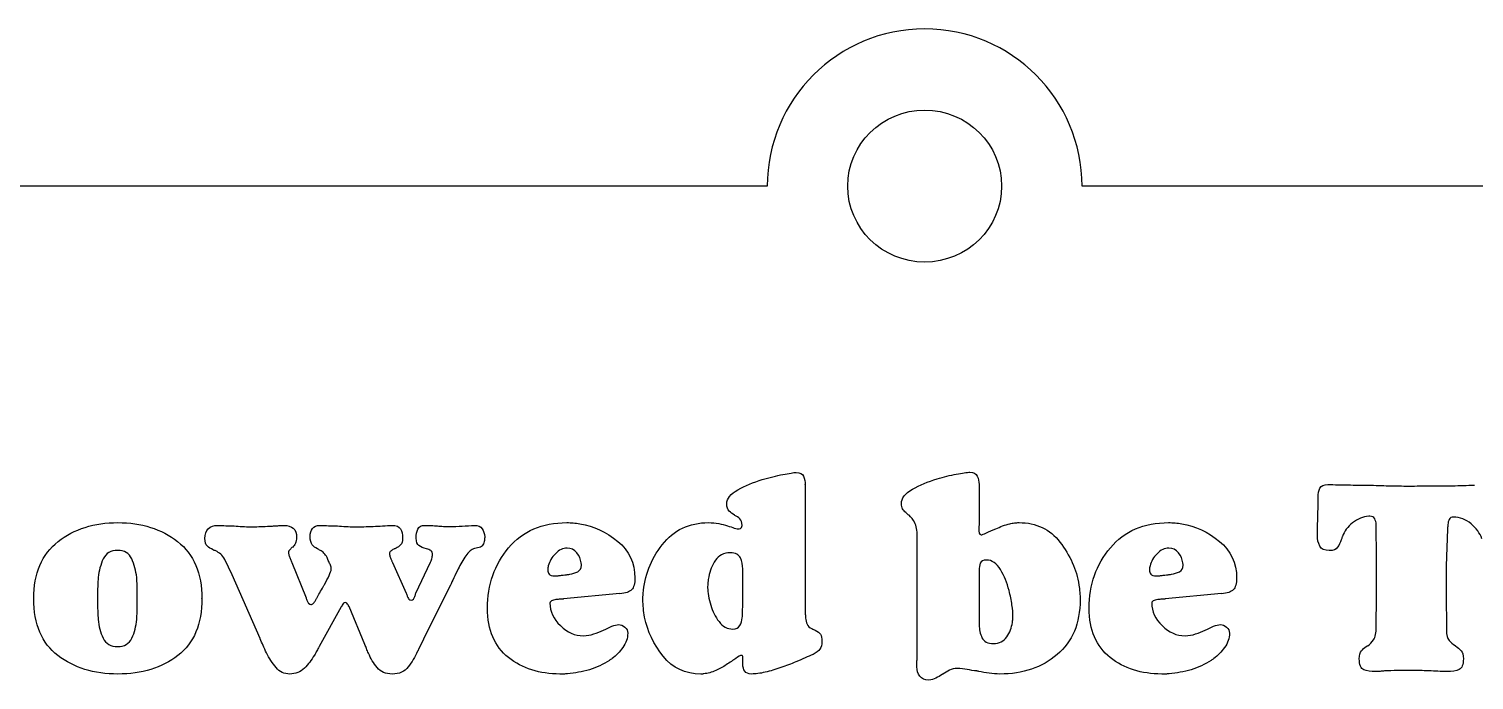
# Model space of a CAD drawing. Extents: x 1489 to 1914, y 371 to 1329.
# Drawn here: x 1597.4 to 1701.6, y 1066.5 to 1113.5 of the extents above; entities that cross this region are included whole.
import ezdxf

# ---------------------------------------------------------------- set-up
doc = ezdxf.new("R2010")
doc.units = 0
doc.layers.add('G0101', color=7, linetype='CONTINUOUS')

msp = doc.modelspace()

# ---------------------------------------------------------------- linework, layer by layer
at = {"layer": 'G0101', "color": 1}
for points in [[(1650.636559, 1102.153572), (1517.495562, 1102.153572)], [(1734.292557, 1102.153572), (1673.313558, 1102.153572)]]:
    msp.add_lwpolyline(points, dxfattribs=at)
msp.add_lwpolyline([(1661.975558, 1096.673573)], close=True, dxfattribs=at)
at = {"layer": 'G0101', "color": 4}
for points in [[(1653.374359, 1080.621973), (1653.374359, 1072.221973), (1653.374359, 1071.281973)], [(1653.374359, 1080.601973), (1653.374359, 1080.621973)], [(1665.894358, 1080.622173), (1665.894358, 1077.862173), (1665.894358, 1077.782173), (1665.894358, 1077.682173)], [(1648.294359, 1078.401973), (1648.274359, 1078.421973)], [(1694.053558, 1078.342473), (1694.013558, 1078.342473), (1693.973558, 1078.342473)], [(1661.434358, 1068.642173), (1661.434358, 1076.902173)], [(1665.874358, 1077.572173), (1665.874358, 1077.442173), (1665.874358, 1077.412173), (1665.874358, 1077.382173)], [(1694.533558, 1075.517473), (1694.513558, 1077.521473), (1694.513558, 1077.632473), (1694.513558, 1077.762473)], [(1699.653558, 1077.481473), (1699.653558, 1077.442473), (1699.653558, 1077.402473), (1699.553558, 1074.756473), (1699.553558, 1072.551473), (1699.573558, 1070.387473), (1699.573558, 1070.106473)], [(1629.874559, 1076.081873), (1629.534559, 1076.021873)], [(1614.09456, 1069.521873), (1612.07456, 1074.121873), (1611.53456, 1075.221873)], [(1616.37456, 1075.001873), (1617.39456, 1072.461873)], [(1623.614559, 1075.001873), (1624.614559, 1072.801873)], [(1625.314559, 1072.781873), (1626.354559, 1075.021873)], [(1637.234759, 1074.801873), (1637.234759, 1074.891873)], [(1680.594158, 1074.801873), (1680.594158, 1074.891873)], [(1694.513558, 1070.367473), (1694.533558, 1072.551473), (1694.533558, 1075.517473)], [(1635.794759, 1074.081873), (1635.794759, 1074.101873)], [(1648.854359, 1071.341973), (1648.874359, 1072.061973), (1648.874359, 1074.161973)], [(1648.874359, 1074.161973), (1648.874359, 1074.341973), (1648.874359, 1074.541973)], [(1665.894358, 1074.442173), (1665.894358, 1074.392173), (1665.894358, 1074.342173), (1665.894358, 1074.202173), (1665.894358, 1070.862173)], [(1679.154158, 1074.081873), (1679.154158, 1074.101873)], [(1602.37466, 1072.882173), (1602.37466, 1071.942173)], [(1605.23466, 1071.922173), (1605.23466, 1072.422173), (1605.23466, 1072.902173)], [(1627.794559, 1073.361873), (1626.214559, 1070.221873), (1625.494559, 1068.721873)], [(1640.014759, 1072.761873), (1635.954759, 1072.381873)], [(1640.014759, 1072.741873), (1640.014759, 1072.761873)], [(1683.374158, 1072.761873), (1679.314158, 1072.381873)], [(1683.374158, 1072.741873), (1683.374158, 1072.761873)], [(1609.89466, 1072.402173), (1609.89466, 1072.422173)], [(1619.93456, 1071.801873), (1618.33456, 1068.941873)], [(1619.99456, 1071.921873), (1619.99456, 1071.901873), (1619.97456, 1071.881873)], [(1621.634559, 1069.101873), (1620.494559, 1071.821873)], [(1635.884759, 1072.361873), (1635.774759, 1072.361873)], [(1641.674359, 1072.321973), (1641.674359, 1072.531973)], [(1679.244158, 1072.361873), (1679.134158, 1072.361873)], [(1665.894358, 1070.862173), (1665.894358, 1070.672173), (1665.894358, 1070.502173)], [(1614.09456, 1069.501873), (1614.09456, 1069.521873)], [(1661.434358, 1068.062173), (1661.434358, 1068.342173), (1661.434358, 1068.622173), (1661.434358, 1068.642173)], [(1648.874359, 1067.681973), (1648.874359, 1068.141973), (1648.874359, 1068.161973)], [(1661.414358, 1067.482173), (1661.414358, 1067.762173)], [(1635.964759, 1066.961873), (1635.694759, 1066.961873)], [(1645.964359, 1066.961973), (1645.854359, 1066.961973)], [(1663.274358, 1066.942173), (1663.244358, 1066.942173)], [(1679.324158, 1066.961873), (1679.054158, 1066.961873)]]:
    msp.add_lwpolyline(points, dxfattribs=at)
at = {"layer": 'G0101', "color": 1}
for points in [[(1661.975558, 1113.492572), (1655.712559, 1113.492572), (1650.636559, 1108.416572), (1650.636559, 1102.153572)], [(1673.313558, 1102.153572), (1673.313558, 1108.416572), (1668.237558, 1113.492572), (1661.975558, 1113.492572)], [(1656.430559, 1102.153572), (1656.430559, 1105.180572), (1658.912559, 1107.634572), (1661.975558, 1107.634572)], [(1661.975558, 1107.634572), (1665.037558, 1107.634572), (1667.519558, 1105.180572), (1667.519558, 1102.153572)], [(1661.975558, 1096.673573), (1658.912559, 1096.673573), (1656.430559, 1099.127573), (1656.430559, 1102.153572)], [(1667.519558, 1102.153572), (1667.519558, 1099.127573), (1665.037558, 1096.673573), (1661.975558, 1096.673573)]]:
    msp.add_open_spline(points, degree=3, dxfattribs=at)
at = {"layer": 'G0101', "color": 4}
for points in [[(1648.514359, 1080.251973), (1649.047359, 1080.551973), (1649.634359, 1080.794973), (1650.274359, 1080.981973)], [(1650.274359, 1080.981973), (1650.794359, 1081.141973), (1651.287359, 1081.264973), (1651.754359, 1081.351973)], [(1651.754359, 1081.351973), (1652.221359, 1081.438973), (1652.541359, 1081.488973), (1652.714359, 1081.501973)], [(1652.714359, 1081.501973), (1652.980359, 1081.501973), (1653.157359, 1081.408973), (1653.244359, 1081.221973)], [(1653.244359, 1081.221973), (1653.331359, 1081.034973), (1653.374359, 1080.828973), (1653.374359, 1080.601973)], [(1661.094358, 1080.286173), (1661.627358, 1080.588173), (1662.221358, 1080.839173), (1662.874358, 1081.040173)], [(1662.874358, 1081.040173), (1663.354358, 1081.187173), (1663.814358, 1081.300173), (1664.254358, 1081.381173)], [(1664.254358, 1081.381173), (1664.694358, 1081.462173), (1665.020358, 1081.508173), (1665.234358, 1081.522173)], [(1665.234358, 1081.522173), (1665.500358, 1081.522173), (1665.677358, 1081.428173), (1665.764358, 1081.242173)], [(1665.764358, 1081.242173), (1665.851358, 1081.055173), (1665.894358, 1080.848173), (1665.894358, 1080.622173)], [(1647.714359, 1079.241973), (1647.714359, 1079.614973), (1647.980359, 1079.951973), (1648.514359, 1080.251973)], [(1660.294358, 1079.252173), (1660.294358, 1079.640173), (1660.561358, 1079.986173), (1661.094358, 1080.286173)], [(1690.333558, 1079.702473), (1690.333558, 1079.968473), (1690.373558, 1080.188473), (1690.453558, 1080.362473)], [(1690.453558, 1080.362473), (1690.533558, 1080.535473), (1690.726558, 1080.621473), (1691.033558, 1080.621473)], [(1691.033558, 1080.621473), (1691.513558, 1080.621473), (1691.996558, 1080.615473), (1692.483558, 1080.601473)], [(1692.483558, 1080.601473), (1692.970558, 1080.588473), (1693.460558, 1080.581473), (1693.953558, 1080.581473)], [(1693.953558, 1080.581473), (1694.447558, 1080.568473), (1694.936558, 1080.555473), (1695.423558, 1080.541473)], [(1695.423558, 1080.541473), (1695.910558, 1080.528473), (1696.393558, 1080.521473), (1696.873558, 1080.521473)], [(1696.873558, 1080.521473), (1697.393558, 1080.521473), (1697.916558, 1080.525473), (1698.443558, 1080.532473)], [(1698.443558, 1080.532473), (1698.970558, 1080.538473), (1699.493558, 1080.541473), (1700.013557, 1080.541473)], [(1700.013557, 1080.541473), (1700.533557, 1080.555473), (1701.056557, 1080.568473), (1701.583557, 1080.581473)], [(1647.884359, 1078.711973), (1647.770359, 1078.824973), (1647.714359, 1079.001973), (1647.714359, 1079.241973)], [(1660.384358, 1078.870173), (1660.324358, 1078.964173), (1660.294358, 1079.091173), (1660.294358, 1079.252173)], [(1690.313558, 1078.331473), (1690.313558, 1078.559473), (1690.316558, 1078.788473), (1690.323558, 1079.017473)], [(1690.323558, 1079.017473), (1690.330558, 1079.245473), (1690.333558, 1079.473473), (1690.333558, 1079.702473)], [(1599.52466, 1076.512173), (1600.69166, 1077.425173), (1602.12866, 1077.882173), (1603.83466, 1077.882173)], [(1603.83466, 1077.882173), (1605.54166, 1077.882173), (1606.97766, 1077.425173), (1608.14466, 1076.512173)], [(1631.994759, 1076.071873), (1633.007759, 1077.278873), (1634.407759, 1077.881873), (1636.194759, 1077.881873)], [(1636.194759, 1077.881873), (1636.340759, 1077.881873), (1636.494759, 1077.874873), (1636.654759, 1077.861873)], [(1636.654759, 1077.861873), (1636.814759, 1077.848873), (1636.974759, 1077.828873), (1637.134759, 1077.801873)], [(1643.064359, 1076.281973), (1643.897359, 1077.348973), (1645.007359, 1077.881973), (1646.394359, 1077.881973)], [(1646.394359, 1077.881973), (1646.661359, 1077.881973), (1646.907359, 1077.858973), (1647.134359, 1077.811973)], [(1648.274359, 1078.421973), (1648.127359, 1078.501973), (1647.997359, 1078.598973), (1647.884359, 1078.711973)], [(1648.654359, 1078.151973), (1648.547359, 1078.251973), (1648.427359, 1078.334973), (1648.294359, 1078.401973)], [(1648.814359, 1077.681973), (1648.814359, 1077.894973), (1648.761359, 1078.051973), (1648.654359, 1078.151973)], [(1660.614358, 1078.610173), (1660.520358, 1078.689173), (1660.444358, 1078.777173), (1660.384358, 1078.870173)], [(1660.734358, 1078.499173), (1660.694358, 1078.532173), (1660.654358, 1078.569173), (1660.614358, 1078.610173)], [(1660.854358, 1078.408173), (1660.814358, 1078.435173), (1660.774358, 1078.465173), (1660.734358, 1078.499173)], [(1661.254358, 1077.876173), (1661.134358, 1078.097173), (1661.000358, 1078.275173), (1660.854358, 1078.408173)], [(1661.434358, 1076.902173), (1661.434358, 1077.330173), (1661.374358, 1077.655173), (1661.254358, 1077.876173)], [(1668.114358, 1077.802173), (1668.221358, 1077.828173), (1668.331358, 1077.848173), (1668.444358, 1077.862173)], [(1668.444358, 1077.862173), (1668.557358, 1077.875173), (1668.667358, 1077.882173), (1668.774358, 1077.882173)], [(1668.774358, 1077.882173), (1670.014358, 1077.882173), (1670.997358, 1077.412173), (1671.724358, 1076.472173)], [(1675.354158, 1076.071873), (1676.367158, 1077.278873), (1677.767158, 1077.881873), (1679.554158, 1077.881873)], [(1679.554158, 1077.881873), (1679.700158, 1077.881873), (1679.854158, 1077.874873), (1680.014158, 1077.861873)], [(1680.014158, 1077.861873), (1680.174158, 1077.848873), (1680.334158, 1077.828873), (1680.494158, 1077.801873)], [(1690.283558, 1077.646473), (1690.290558, 1077.875473), (1690.300558, 1078.103473), (1690.313558, 1078.331473)], [(1692.813558, 1077.871473), (1692.453558, 1077.585473), (1692.206558, 1077.255473), (1692.073558, 1076.882473)], [(1693.973558, 1078.342473), (1693.560558, 1078.315473), (1693.173558, 1078.158473), (1692.813558, 1077.871473)], [(1694.403558, 1078.162473), (1694.343558, 1078.282473), (1694.226558, 1078.342473), (1694.053558, 1078.342473)], [(1694.513558, 1077.762473), (1694.500558, 1077.908473), (1694.463558, 1078.041473), (1694.403558, 1078.162473)], [(1699.773558, 1078.112473), (1699.720558, 1077.998473), (1699.686558, 1077.875473), (1699.673558, 1077.742473)], [(1700.093557, 1078.282473), (1699.933558, 1078.282473), (1699.826558, 1078.225473), (1699.773558, 1078.112473)], [(1701.343557, 1077.802473), (1700.963557, 1078.121473), (1700.546557, 1078.282473), (1700.093557, 1078.282473)], [(1610.11456, 1076.741873), (1610.11456, 1077.048873), (1610.19456, 1077.281873), (1610.35456, 1077.441873)], [(1610.35456, 1077.441873), (1610.51456, 1077.601873), (1610.74056, 1077.681873), (1611.03456, 1077.681873)], [(1611.03456, 1077.681873), (1611.23456, 1077.681873), (1611.43156, 1077.674873), (1611.62456, 1077.661873)], [(1611.62456, 1077.661873), (1611.81756, 1077.648873), (1612.01456, 1077.641873), (1612.21456, 1077.641873)], [(1612.21456, 1077.641873), (1612.41456, 1077.628873), (1612.61156, 1077.614873), (1612.80456, 1077.601873)], [(1612.80456, 1077.601873), (1612.99756, 1077.588873), (1613.19456, 1077.581873), (1613.39456, 1077.581873)], [(1613.39456, 1077.581873), (1613.59456, 1077.581873), (1613.79456, 1077.584873), (1613.99456, 1077.591873)], [(1613.99456, 1077.591873), (1614.19456, 1077.598873), (1614.40156, 1077.608873), (1614.61456, 1077.621873)], [(1614.61456, 1077.621873), (1614.70756, 1077.621873), (1614.80456, 1077.625873), (1614.90456, 1077.631873)], [(1614.90456, 1077.631873), (1615.00456, 1077.638873), (1615.10756, 1077.641873), (1615.21456, 1077.641873)], [(1615.21456, 1077.641873), (1615.30756, 1077.654873), (1615.40756, 1077.665873), (1615.51456, 1077.671873)], [(1615.51456, 1077.671873), (1615.62156, 1077.678873), (1615.72056, 1077.681873), (1615.81456, 1077.681873)], [(1615.81456, 1077.681873), (1616.09456, 1077.681873), (1616.31456, 1077.611873), (1616.47456, 1077.471873)], [(1616.47456, 1077.471873), (1616.63456, 1077.331873), (1616.71456, 1077.114873), (1616.71456, 1076.821873)], [(1616.71456, 1076.821873), (1616.71456, 1076.648873), (1616.68456, 1076.504873), (1616.62456, 1076.391873)], [(1617.69456, 1076.881873), (1617.69456, 1077.121873), (1617.74756, 1077.314873), (1617.85456, 1077.461873)], [(1617.84456, 1076.271873), (1617.74456, 1076.384873), (1617.69456, 1076.588873), (1617.69456, 1076.881873)], [(1617.85456, 1077.461873), (1617.96156, 1077.608873), (1618.14156, 1077.681873), (1618.39456, 1077.681873)], [(1618.39456, 1077.681873), (1618.60756, 1077.681873), (1618.81756, 1077.674873), (1619.02456, 1077.661873)], [(1619.02456, 1077.661873), (1619.23156, 1077.648873), (1619.44156, 1077.641873), (1619.65456, 1077.641873)], [(1619.65456, 1077.641873), (1619.85456, 1077.628873), (1620.057559, 1077.614873), (1620.264559, 1077.601873)], [(1620.264559, 1077.601873), (1620.470559, 1077.588873), (1620.681559, 1077.581873), (1620.894559, 1077.581873)], [(1620.894559, 1077.581873), (1621.347559, 1077.581873), (1621.797559, 1077.591873), (1622.244559, 1077.611873)], [(1622.244559, 1077.611873), (1622.691559, 1077.631873), (1623.141559, 1077.654873), (1623.594559, 1077.681873)], [(1623.594559, 1077.681873), (1623.901559, 1077.681873), (1624.104559, 1077.598873), (1624.204559, 1077.431873)], [(1624.204559, 1077.431873), (1624.304559, 1077.264873), (1624.354559, 1077.034873), (1624.354559, 1076.741873)], [(1625.334559, 1076.761873), (1625.334559, 1077.014873), (1625.371559, 1077.231873), (1625.444559, 1077.411873)], [(1625.444559, 1077.411873), (1625.517559, 1077.591873), (1625.701559, 1077.681873), (1625.994559, 1077.681873)], [(1625.994559, 1077.681873), (1626.141559, 1077.681873), (1626.287559, 1077.678873), (1626.434559, 1077.671873)], [(1626.434559, 1077.671873), (1626.581559, 1077.665873), (1626.727559, 1077.654873), (1626.874559, 1077.641873)], [(1626.874559, 1077.641873), (1627.007559, 1077.628873), (1627.147559, 1077.618873), (1627.294559, 1077.611873)], [(1627.294559, 1077.611873), (1627.441559, 1077.604873), (1627.587559, 1077.601873), (1627.734559, 1077.601873)], [(1627.734559, 1077.601873), (1628.041559, 1077.601873), (1628.344559, 1077.611873), (1628.644559, 1077.631873)], [(1628.644559, 1077.631873), (1628.944559, 1077.651873), (1629.240559, 1077.668873), (1629.534559, 1077.681873)], [(1629.534559, 1077.681873), (1629.787559, 1077.681873), (1629.970559, 1077.601873), (1630.084559, 1077.441873)], [(1630.084559, 1077.441873), (1630.197559, 1077.281873), (1630.261559, 1077.088873), (1630.274559, 1076.861873)], [(1630.274559, 1076.861873), (1630.274559, 1076.821873), (1630.271559, 1076.778873), (1630.264559, 1076.731873)], [(1637.134759, 1077.801873), (1638.120759, 1077.628873), (1639.027759, 1077.204873), (1639.854759, 1076.531873)], [(1647.134359, 1077.811973), (1647.360359, 1077.764973), (1647.567359, 1077.714973), (1647.754359, 1077.661973)], [(1647.754359, 1077.661973), (1647.940359, 1077.594973), (1648.107359, 1077.537973), (1648.254359, 1077.491973)], [(1648.254359, 1077.491973), (1648.400359, 1077.444973), (1648.520359, 1077.421973), (1648.614359, 1077.421973)], [(1648.614359, 1077.421973), (1648.681359, 1077.434973), (1648.730359, 1077.468973), (1648.764359, 1077.521973)], [(1648.764359, 1077.521973), (1648.797359, 1077.574973), (1648.814359, 1077.628973), (1648.814359, 1077.681973)], [(1665.894358, 1077.682173), (1665.880358, 1077.655173), (1665.874358, 1077.618173), (1665.874358, 1077.572173)], [(1665.874358, 1077.382173), (1665.874358, 1077.288173), (1665.884358, 1077.205173), (1665.904358, 1077.132173)], [(1665.904358, 1077.132173), (1665.924358, 1077.058173), (1665.967358, 1077.015173), (1666.034358, 1077.002173)], [(1666.034358, 1077.002173), (1666.101358, 1077.002173), (1666.230358, 1077.049173), (1666.424358, 1077.142173)], [(1666.424358, 1077.142173), (1666.617358, 1077.235173), (1666.840358, 1077.335173), (1667.094358, 1077.442173)], [(1667.094358, 1077.442173), (1667.254358, 1077.508173), (1667.420358, 1077.575173), (1667.594358, 1077.642173)], [(1667.594358, 1077.642173), (1667.767358, 1077.708173), (1667.940358, 1077.762173), (1668.114358, 1077.802173)], [(1680.494158, 1077.801873), (1681.480158, 1077.628873), (1682.387158, 1077.204873), (1683.214158, 1076.531873)], [(1690.273558, 1076.962473), (1690.273558, 1077.190473), (1690.276558, 1077.418473), (1690.283558, 1077.646473)], [(1690.443558, 1076.192473), (1690.330558, 1076.412473), (1690.273558, 1076.668473), (1690.273558, 1076.962473)], [(1692.053558, 1076.822473), (1692.040558, 1076.795473), (1692.030558, 1076.765473), (1692.023558, 1076.731473)], [(1692.063558, 1076.851473), (1692.056558, 1076.845473), (1692.053558, 1076.835473), (1692.053558, 1076.822473)], [(1692.073558, 1076.882473), (1692.073558, 1076.868473), (1692.070558, 1076.858473), (1692.063558, 1076.851473)], [(1699.663558, 1077.601473), (1699.657558, 1077.561473), (1699.653558, 1077.521473), (1699.653558, 1077.481473)], [(1699.673558, 1077.742473), (1699.673558, 1077.688473), (1699.670558, 1077.642473), (1699.663558, 1077.601473)], [(1702.133557, 1076.722473), (1701.986557, 1077.121473), (1701.723557, 1077.481473), (1701.343557, 1077.802473)], [(1597.77466, 1072.402173), (1597.77466, 1074.228173), (1598.35866, 1075.598173), (1599.52466, 1076.512173)], [(1603.81466, 1075.882173), (1603.32166, 1075.882173), (1602.97766, 1075.678173), (1602.78466, 1075.272173)], [(1604.83466, 1075.272173), (1604.64866, 1075.678173), (1604.30766, 1075.882173), (1603.81466, 1075.882173)], [(1608.14466, 1076.512173), (1609.31166, 1075.598173), (1609.89466, 1074.228173), (1609.89466, 1072.402173)], [(1610.28456, 1076.191873), (1610.17156, 1076.291873), (1610.11456, 1076.474873), (1610.11456, 1076.741873)], [(1610.69456, 1075.921873), (1610.53456, 1076.001873), (1610.39756, 1076.091873), (1610.28456, 1076.191873)], [(1610.78456, 1075.881873), (1610.75156, 1075.895873), (1610.72056, 1075.908873), (1610.69456, 1075.921873)], [(1610.89456, 1075.841873), (1610.85456, 1075.854873), (1610.81756, 1075.868873), (1610.78456, 1075.881873)], [(1611.24456, 1075.601873), (1611.13156, 1075.694873), (1611.01456, 1075.774873), (1610.89456, 1075.841873)], [(1616.16456, 1075.841873), (1616.14456, 1075.801873), (1616.13456, 1075.761873), (1616.13456, 1075.721873)], [(1616.25456, 1075.941873), (1616.21456, 1075.915873), (1616.18456, 1075.881873), (1616.16456, 1075.841873)], [(1616.33456, 1076.031873), (1616.30756, 1075.998873), (1616.28156, 1075.968873), (1616.25456, 1075.941873)], [(1616.43456, 1076.121873), (1616.39456, 1076.094873), (1616.36156, 1076.064873), (1616.33456, 1076.031873)], [(1616.62456, 1076.391873), (1616.56456, 1076.278873), (1616.50156, 1076.188873), (1616.43456, 1076.121873)], [(1618.21456, 1076.001873), (1618.06756, 1076.068873), (1617.94456, 1076.158873), (1617.84456, 1076.271873)], [(1618.32456, 1075.931873), (1618.29156, 1075.951873), (1618.25456, 1075.974873), (1618.21456, 1076.001873)], [(1618.43456, 1075.881873), (1618.39456, 1075.895873), (1618.35756, 1075.911873), (1618.32456, 1075.931873)], [(1618.68456, 1075.681873), (1618.59756, 1075.761873), (1618.51456, 1075.828873), (1618.43456, 1075.881873)], [(1623.504559, 1075.831873), (1623.444559, 1075.784873), (1623.414559, 1075.721873), (1623.414559, 1075.641873)], [(1623.714559, 1075.961873), (1623.634559, 1075.921873), (1623.564559, 1075.878873), (1623.504559, 1075.831873)], [(1623.794559, 1076.001873), (1623.767559, 1075.988873), (1623.740559, 1075.974873), (1623.714559, 1075.961873)], [(1623.894559, 1076.041873), (1623.854559, 1076.028873), (1623.821559, 1076.014873), (1623.794559, 1076.001873)], [(1624.204559, 1076.271873), (1624.104559, 1076.171873), (1624.001559, 1076.094873), (1623.894559, 1076.041873)], [(1624.354559, 1076.741873), (1624.354559, 1076.528873), (1624.304559, 1076.371873), (1624.204559, 1076.271873)], [(1625.534559, 1076.221873), (1625.401559, 1076.314873), (1625.334559, 1076.494873), (1625.334559, 1076.761873)], [(1626.074559, 1075.981873), (1625.847559, 1076.048873), (1625.667559, 1076.128873), (1625.534559, 1076.221873)], [(1626.384559, 1075.861873), (1626.297559, 1075.915873), (1626.194559, 1075.954873), (1626.074559, 1075.981873)], [(1626.514559, 1075.561873), (1626.514559, 1075.708873), (1626.470559, 1075.808873), (1626.384559, 1075.861873)], [(1629.534559, 1076.021873), (1629.321559, 1075.954873), (1629.114559, 1075.778873), (1628.914559, 1075.491873)], [(1630.134559, 1076.271873), (1630.081559, 1076.171873), (1629.994559, 1076.108873), (1629.874559, 1076.081873)], [(1630.254559, 1076.601873), (1630.227559, 1076.481873), (1630.187559, 1076.371873), (1630.134559, 1076.271873)], [(1630.264559, 1076.731873), (1630.257559, 1076.684873), (1630.254559, 1076.641873), (1630.254559, 1076.601873)], [(1630.474759, 1071.701873), (1630.474759, 1073.408873), (1630.981759, 1074.864873), (1631.994759, 1076.071873)], [(1636.214759, 1076.041873), (1635.907759, 1076.041873), (1635.624759, 1075.908873), (1635.364759, 1075.641873)], [(1636.904759, 1075.711873), (1636.724759, 1075.931873), (1636.494759, 1076.041873), (1636.214759, 1076.041873)], [(1639.854759, 1076.531873), (1640.680759, 1075.858873), (1641.094759, 1074.974873), (1641.094759, 1073.881873)], [(1641.694359, 1072.761973), (1641.774359, 1074.041973), (1642.230359, 1075.214973), (1643.064359, 1076.281973)], [(1671.724358, 1076.472173), (1672.451358, 1075.532173), (1672.907358, 1074.502173), (1673.094358, 1073.382173)], [(1673.834158, 1071.701873), (1673.834158, 1073.408873), (1674.341158, 1074.864873), (1675.354158, 1076.071873)], [(1679.574158, 1076.041873), (1679.267158, 1076.041873), (1678.984158, 1075.908873), (1678.724158, 1075.641873)], [(1680.264158, 1075.711873), (1680.084158, 1075.931873), (1679.854158, 1076.041873), (1679.574158, 1076.041873)], [(1683.214158, 1076.531873), (1684.040158, 1075.858873), (1684.454158, 1074.974873), (1684.454158, 1073.881873)], [(1691.133558, 1075.862473), (1690.786558, 1075.862473), (1690.556558, 1075.972473), (1690.443558, 1076.192473)], [(1691.733558, 1076.101473), (1691.626558, 1075.942473), (1691.427558, 1075.862473), (1691.133558, 1075.862473)], [(1691.993558, 1076.642473), (1691.927558, 1076.442473), (1691.840558, 1076.262473), (1691.733558, 1076.101473)], [(1692.023558, 1076.731473), (1692.016558, 1076.698473), (1692.006558, 1076.668473), (1691.993558, 1076.642473)], [(1602.78466, 1075.272173), (1602.59166, 1074.865173), (1602.46766, 1074.415173), (1602.41466, 1073.922173)], [(1605.19466, 1073.922173), (1605.14166, 1074.415173), (1605.02166, 1074.865173), (1604.83466, 1075.272173)], [(1611.53456, 1075.221873), (1611.45456, 1075.381873), (1611.35756, 1075.508873), (1611.24456, 1075.601873)], [(1616.13456, 1075.721873), (1616.13456, 1075.681873), (1616.13756, 1075.641873), (1616.14456, 1075.601873)], [(1616.14456, 1075.601873), (1616.15156, 1075.561873), (1616.16156, 1075.521873), (1616.17456, 1075.481873)], [(1616.17456, 1075.481873), (1616.18756, 1075.441873), (1616.20456, 1075.401873), (1616.22456, 1075.361873)], [(1616.22456, 1075.361873), (1616.24456, 1075.321873), (1616.26156, 1075.281873), (1616.27456, 1075.241873)], [(1616.27456, 1075.241873), (1616.28756, 1075.201873), (1616.30456, 1075.161873), (1616.32456, 1075.121873)], [(1616.32456, 1075.121873), (1616.34456, 1075.081873), (1616.36156, 1075.041873), (1616.37456, 1075.001873)], [(1618.91456, 1075.361873), (1618.84756, 1075.494873), (1618.77156, 1075.601873), (1618.68456, 1075.681873)], [(1618.96456, 1075.231873), (1618.94456, 1075.278873), (1618.92756, 1075.321873), (1618.91456, 1075.361873)], [(1619.03456, 1075.081873), (1619.00756, 1075.134873), (1618.98456, 1075.184873), (1618.96456, 1075.231873)], [(1619.15456, 1074.811873), (1619.11456, 1074.898873), (1619.07456, 1074.988873), (1619.03456, 1075.081873)], [(1619.21456, 1074.521873), (1619.21456, 1074.628873), (1619.19456, 1074.724873), (1619.15456, 1074.811873)], [(1623.414559, 1075.641873), (1623.414559, 1075.561873), (1623.427559, 1075.481873), (1623.454559, 1075.401873)], [(1623.454559, 1075.401873), (1623.481559, 1075.321873), (1623.514559, 1075.241873), (1623.554559, 1075.161873)], [(1623.554559, 1075.161873), (1623.567559, 1075.134873), (1623.577559, 1075.108873), (1623.584559, 1075.081873)], [(1623.584559, 1075.081873), (1623.591559, 1075.054873), (1623.601559, 1075.028873), (1623.614559, 1075.001873)], [(1626.354559, 1075.021873), (1626.381559, 1075.048873), (1626.401559, 1075.084873), (1626.414559, 1075.131873)], [(1626.414559, 1075.131873), (1626.427559, 1075.178873), (1626.441559, 1075.228873), (1626.454559, 1075.281873)], [(1626.454559, 1075.281873), (1626.467559, 1075.334873), (1626.481559, 1075.384873), (1626.494559, 1075.431873)], [(1626.494559, 1075.431873), (1626.507559, 1075.478873), (1626.514559, 1075.521873), (1626.514559, 1075.561873)], [(1628.914559, 1075.491873), (1628.714559, 1075.204873), (1628.527559, 1074.888873), (1628.354559, 1074.541873)], [(1634.854759, 1074.761873), (1634.840759, 1074.721873), (1634.831759, 1074.674873), (1634.824759, 1074.621873)], [(1635.364759, 1075.641873), (1635.104759, 1075.374873), (1634.934759, 1075.081873), (1634.854759, 1074.761873)], [(1637.214759, 1074.981873), (1637.187759, 1075.247873), (1637.084759, 1075.491873), (1636.904759, 1075.711873)], [(1636.974759, 1074.341873), (1637.147759, 1074.434873), (1637.234759, 1074.588873), (1637.234759, 1074.801873)], [(1637.234759, 1074.891873), (1637.234759, 1074.924873), (1637.227759, 1074.954873), (1637.214759, 1074.981873)], [(1646.894359, 1075.161973), (1646.654359, 1074.801973), (1646.494359, 1074.408973), (1646.414359, 1073.981973)], [(1647.974359, 1075.701973), (1647.494359, 1075.701973), (1647.134359, 1075.521973), (1646.894359, 1075.161973)], [(1648.694359, 1075.331973), (1648.587359, 1075.578973), (1648.347359, 1075.701973), (1647.974359, 1075.701973)], [(1648.874359, 1074.541973), (1648.860359, 1074.821973), (1648.801359, 1075.084973), (1648.694359, 1075.331973)], [(1665.984358, 1074.952173), (1665.924358, 1074.799173), (1665.894358, 1074.629173), (1665.894358, 1074.442173)], [(1666.414358, 1075.182173), (1666.187358, 1075.182173), (1666.044358, 1075.105173), (1665.984358, 1074.952173)], [(1667.444358, 1074.492173), (1667.170358, 1074.952173), (1666.827358, 1075.182173), (1666.414358, 1075.182173)], [(1678.214158, 1074.761873), (1678.200158, 1074.721873), (1678.191158, 1074.674873), (1678.184158, 1074.621873)], [(1678.724158, 1075.641873), (1678.464158, 1075.374873), (1678.294158, 1075.081873), (1678.214158, 1074.761873)], [(1680.574158, 1074.981873), (1680.547158, 1075.247873), (1680.444158, 1075.491873), (1680.264158, 1075.711873)], [(1680.334158, 1074.341873), (1680.507158, 1074.434873), (1680.594158, 1074.588873), (1680.594158, 1074.801873)], [(1680.594158, 1074.891873), (1680.594158, 1074.924873), (1680.587158, 1074.954873), (1680.574158, 1074.981873)], [(1602.41466, 1073.922173), (1602.40166, 1073.735173), (1602.39166, 1073.555173), (1602.38466, 1073.382173)], [(1605.22466, 1073.382173), (1605.21766, 1073.555173), (1605.20766, 1073.735173), (1605.19466, 1073.922173)], [(1618.71456, 1073.421873), (1618.84756, 1073.648873), (1618.96156, 1073.861873), (1619.05456, 1074.061873)], [(1619.05456, 1074.061873), (1619.14756, 1074.261873), (1619.20156, 1074.415873), (1619.21456, 1074.521873)], [(1628.044559, 1073.891873), (1627.944559, 1073.684873), (1627.861559, 1073.508873), (1627.794559, 1073.361873)], [(1628.354559, 1074.541873), (1628.247559, 1074.314873), (1628.144559, 1074.098873), (1628.044559, 1073.891873)], [(1634.824759, 1074.621873), (1634.817759, 1074.568873), (1634.814759, 1074.514873), (1634.814759, 1074.461873)], [(1634.814759, 1074.461873), (1634.814759, 1074.341873), (1634.844759, 1074.241873), (1634.904759, 1074.161873)], [(1634.904759, 1074.161873), (1634.964759, 1074.081873), (1635.101759, 1074.041873), (1635.314759, 1074.041873)], [(1635.314759, 1074.041873), (1635.394759, 1074.041873), (1635.474759, 1074.044873), (1635.554759, 1074.051873)], [(1635.554759, 1074.051873), (1635.634759, 1074.058873), (1635.714759, 1074.068873), (1635.794759, 1074.081873)], [(1635.794759, 1074.101873), (1635.807759, 1074.088873), (1635.827759, 1074.084873), (1635.854759, 1074.091873)], [(1635.854759, 1074.091873), (1635.880759, 1074.098873), (1635.900759, 1074.101873), (1635.914759, 1074.101873)], [(1635.914759, 1074.101873), (1635.994759, 1074.101873), (1636.074759, 1074.108873), (1636.154759, 1074.121873)], [(1636.154759, 1074.121873), (1636.234759, 1074.134873), (1636.314759, 1074.148873), (1636.394759, 1074.161873)], [(1636.394759, 1074.161873), (1636.607759, 1074.188873), (1636.800759, 1074.247873), (1636.974759, 1074.341873)], [(1641.094759, 1073.881873), (1641.094759, 1073.481873), (1641.014759, 1073.201873), (1640.854759, 1073.041873)], [(1646.414359, 1073.981973), (1646.387359, 1073.848973), (1646.367359, 1073.711973), (1646.354359, 1073.571973)], [(1668.054358, 1072.982173), (1667.920358, 1073.529173), (1667.717358, 1074.032173), (1667.444358, 1074.492173)], [(1678.184158, 1074.621873), (1678.177158, 1074.568873), (1678.174158, 1074.514873), (1678.174158, 1074.461873)], [(1678.174158, 1074.461873), (1678.174158, 1074.341873), (1678.204158, 1074.241873), (1678.264158, 1074.161873)], [(1678.264158, 1074.161873), (1678.324158, 1074.081873), (1678.461158, 1074.041873), (1678.674158, 1074.041873)], [(1678.674158, 1074.041873), (1678.754158, 1074.041873), (1678.834158, 1074.044873), (1678.914158, 1074.051873)], [(1678.914158, 1074.051873), (1678.994158, 1074.058873), (1679.074158, 1074.068873), (1679.154158, 1074.081873)], [(1679.154158, 1074.101873), (1679.167158, 1074.088873), (1679.187158, 1074.084873), (1679.214158, 1074.091873)], [(1679.214158, 1074.091873), (1679.240158, 1074.098873), (1679.260158, 1074.101873), (1679.274158, 1074.101873)], [(1679.274158, 1074.101873), (1679.354158, 1074.101873), (1679.434158, 1074.108873), (1679.514158, 1074.121873)], [(1679.514158, 1074.121873), (1679.594158, 1074.134873), (1679.674158, 1074.148873), (1679.754158, 1074.161873)], [(1679.754158, 1074.161873), (1679.967158, 1074.188873), (1680.160158, 1074.247873), (1680.334158, 1074.341873)], [(1684.454158, 1073.881873), (1684.454158, 1073.481873), (1684.374158, 1073.201873), (1684.214158, 1073.041873)], [(1602.38466, 1073.382173), (1602.37866, 1073.208173), (1602.37466, 1073.042173), (1602.37466, 1072.882173)], [(1605.23466, 1072.902173), (1605.23466, 1073.048173), (1605.23166, 1073.208173), (1605.22466, 1073.382173)], [(1618.17456, 1072.441873), (1618.22756, 1072.548873), (1618.29756, 1072.674873), (1618.38456, 1072.821873)], [(1618.38456, 1072.821873), (1618.47056, 1072.968873), (1618.55456, 1073.114873), (1618.63456, 1073.261873)], [(1618.63456, 1073.261873), (1618.64756, 1073.288873), (1618.66156, 1073.314873), (1618.67456, 1073.341873)], [(1618.67456, 1073.341873), (1618.68756, 1073.368873), (1618.70156, 1073.395873), (1618.71456, 1073.421873)], [(1624.614559, 1072.801873), (1624.627559, 1072.761873), (1624.641559, 1072.721873), (1624.654559, 1072.681873)], [(1624.654559, 1072.681873), (1624.667559, 1072.641873), (1624.681559, 1072.608873), (1624.694559, 1072.581873)], [(1625.234559, 1072.561873), (1625.247559, 1072.601873), (1625.261559, 1072.641873), (1625.274559, 1072.681873)], [(1625.274559, 1072.681873), (1625.287559, 1072.721873), (1625.301559, 1072.754873), (1625.314559, 1072.781873)], [(1640.854759, 1073.041873), (1640.694759, 1072.881873), (1640.414759, 1072.781873), (1640.014759, 1072.741873)], [(1641.674359, 1072.531973), (1641.674359, 1072.604973), (1641.681359, 1072.681973), (1641.694359, 1072.761973)], [(1646.354359, 1073.571973), (1646.340359, 1073.431973), (1646.334359, 1073.301973), (1646.334359, 1073.181973)], [(1646.334359, 1073.181973), (1646.334359, 1073.021973), (1646.354359, 1072.831973), (1646.394359, 1072.611973)], [(1668.264358, 1071.952173), (1668.217358, 1072.279173), (1668.147358, 1072.622173), (1668.054358, 1072.982173)], [(1673.094358, 1073.382173), (1673.121358, 1073.208173), (1673.141358, 1073.032173), (1673.154358, 1072.852173)], [(1673.154358, 1072.852173), (1673.167358, 1072.672173), (1673.174358, 1072.495173), (1673.174358, 1072.322173)], [(1684.214158, 1073.041873), (1684.054158, 1072.881873), (1683.774158, 1072.781873), (1683.374158, 1072.741873)], [(1599.51466, 1068.292173), (1598.35466, 1069.178173), (1597.77466, 1070.548173), (1597.77466, 1072.402173)], [(1602.37466, 1071.942173), (1602.37466, 1071.768173), (1602.37866, 1071.595173), (1602.38466, 1071.422173)], [(1605.22466, 1071.422173), (1605.23166, 1071.595173), (1605.23466, 1071.762173), (1605.23466, 1071.922173)], [(1609.89466, 1072.422173), (1609.89466, 1070.569173), (1609.31766, 1069.195173), (1608.16466, 1068.302173)], [(1617.39456, 1072.461873), (1617.40756, 1072.421873), (1617.42156, 1072.384873), (1617.43456, 1072.351873)], [(1617.43456, 1072.351873), (1617.44756, 1072.318873), (1617.46156, 1072.281873), (1617.47456, 1072.241873)], [(1617.47456, 1072.241873), (1617.50156, 1072.174873), (1617.53756, 1072.114873), (1617.58456, 1072.061873)], [(1617.58456, 1072.061873), (1617.63156, 1072.008873), (1617.68156, 1071.981873), (1617.73456, 1071.981873)], [(1617.73456, 1071.981873), (1617.81456, 1071.981873), (1617.88156, 1072.011873), (1617.93456, 1072.071873)], [(1617.93456, 1072.071873), (1617.98756, 1072.131873), (1618.03456, 1072.194873), (1618.07456, 1072.261873)], [(1618.07456, 1072.261873), (1618.08756, 1072.288873), (1618.10456, 1072.318873), (1618.12456, 1072.351873)], [(1618.12456, 1072.351873), (1618.14456, 1072.384873), (1618.16156, 1072.415873), (1618.17456, 1072.441873)], [(1619.96456, 1071.841873), (1619.95756, 1071.828873), (1619.94756, 1071.814873), (1619.93456, 1071.801873)], [(1619.97456, 1071.881873), (1619.97456, 1071.868873), (1619.97056, 1071.854873), (1619.96456, 1071.841873)], [(1620.084559, 1072.061873), (1620.051559, 1072.021873), (1620.021559, 1071.974873), (1619.99456, 1071.921873)], [(1620.234559, 1072.121873), (1620.167559, 1072.121873), (1620.117559, 1072.101873), (1620.084559, 1072.061873)], [(1620.344559, 1072.061873), (1620.311559, 1072.101873), (1620.274559, 1072.121873), (1620.234559, 1072.121873)], [(1620.434559, 1071.941873), (1620.407559, 1071.981873), (1620.377559, 1072.021873), (1620.344559, 1072.061873)], [(1620.464559, 1071.861873), (1620.457559, 1071.888873), (1620.447559, 1071.915873), (1620.434559, 1071.941873)], [(1620.494559, 1071.821873), (1620.481559, 1071.821873), (1620.470559, 1071.834873), (1620.464559, 1071.861873)], [(1624.694559, 1072.581873), (1624.720559, 1072.501873), (1624.757559, 1072.431873), (1624.804559, 1072.371873)], [(1624.804559, 1072.371873), (1624.851559, 1072.311873), (1624.907559, 1072.281873), (1624.974559, 1072.281873)], [(1624.974559, 1072.281873), (1625.041559, 1072.281873), (1625.094559, 1072.311873), (1625.134559, 1072.371873)], [(1625.134559, 1072.371873), (1625.174559, 1072.431873), (1625.207559, 1072.494873), (1625.234559, 1072.561873)], [(1631.984759, 1068.151873), (1630.977759, 1068.944873), (1630.474759, 1070.128873), (1630.474759, 1071.701873)], [(1635.154759, 1072.271873), (1635.047759, 1072.238873), (1634.987759, 1072.174873), (1634.974759, 1072.081873)], [(1634.974759, 1072.081873), (1634.974759, 1071.481873), (1635.224759, 1070.938873), (1635.724759, 1070.451873)], [(1635.494759, 1072.341873), (1635.374759, 1072.328873), (1635.260759, 1072.304873), (1635.154759, 1072.271873)], [(1635.644759, 1072.351873), (1635.597759, 1072.344873), (1635.547759, 1072.341873), (1635.494759, 1072.341873)], [(1635.774759, 1072.361873), (1635.734759, 1072.361873), (1635.690759, 1072.358873), (1635.644759, 1072.351873)], [(1635.954759, 1072.381873), (1635.940759, 1072.368873), (1635.917759, 1072.361873), (1635.884759, 1072.361873)], [(1641.704359, 1071.701973), (1641.684359, 1071.914973), (1641.674359, 1072.121973), (1641.674359, 1072.321973)], [(1641.794359, 1071.061973), (1641.754359, 1071.274973), (1641.724359, 1071.488973), (1641.704359, 1071.701973)], [(1646.394359, 1072.611973), (1646.434359, 1072.391973), (1646.487359, 1072.161973), (1646.554359, 1071.921973)], [(1646.554359, 1071.921973), (1646.687359, 1071.494973), (1646.887359, 1071.101973), (1647.154359, 1070.741973)], [(1668.334358, 1071.142173), (1668.334358, 1071.355173), (1668.311358, 1071.625173), (1668.264358, 1071.952173)], [(1673.174358, 1072.322173), (1673.174358, 1070.615173), (1672.624358, 1069.295173), (1671.524358, 1068.362173)], [(1675.344158, 1068.151873), (1674.337158, 1068.944873), (1673.834158, 1070.128873), (1673.834158, 1071.701873)], [(1678.514158, 1072.271873), (1678.407158, 1072.238873), (1678.347158, 1072.174873), (1678.334158, 1072.081873)], [(1678.334158, 1072.081873), (1678.334158, 1071.481873), (1678.584158, 1070.938873), (1679.084158, 1070.451873)], [(1678.854158, 1072.341873), (1678.734158, 1072.328873), (1678.620158, 1072.304873), (1678.514158, 1072.271873)], [(1679.004158, 1072.351873), (1678.957158, 1072.344873), (1678.907158, 1072.341873), (1678.854158, 1072.341873)], [(1679.134158, 1072.361873), (1679.094158, 1072.361873), (1679.050158, 1072.358873), (1679.004158, 1072.351873)], [(1679.314158, 1072.381873), (1679.300158, 1072.368873), (1679.277158, 1072.361873), (1679.244158, 1072.361873)], [(1602.38466, 1071.422173), (1602.39166, 1071.248173), (1602.40166, 1071.075173), (1602.41466, 1070.902173)], [(1602.41466, 1070.902173), (1602.45466, 1070.408173), (1602.57466, 1069.958173), (1602.77466, 1069.552173)], [(1604.84466, 1069.552173), (1605.03766, 1069.958173), (1605.15466, 1070.408173), (1605.19466, 1070.902173)], [(1605.19466, 1070.902173), (1605.20766, 1071.075173), (1605.21766, 1071.248173), (1605.22466, 1071.422173)], [(1643.134359, 1068.241973), (1642.454359, 1069.094973), (1642.007359, 1070.034973), (1641.794359, 1071.061973)], [(1647.154359, 1070.741973), (1647.420359, 1070.381973), (1647.754359, 1070.201973), (1648.154359, 1070.201973)], [(1648.654359, 1070.451973), (1648.747359, 1070.618973), (1648.807359, 1070.807973), (1648.834359, 1071.021973)], [(1648.834359, 1071.021973), (1648.834359, 1071.074973), (1648.837359, 1071.128973), (1648.844359, 1071.181973)], [(1648.844359, 1071.181973), (1648.851359, 1071.234973), (1648.854359, 1071.287973), (1648.854359, 1071.341973)], [(1653.374359, 1071.281973), (1653.374359, 1071.227973), (1653.377359, 1071.178973), (1653.384359, 1071.131973)], [(1653.384359, 1071.131973), (1653.391359, 1071.084973), (1653.394359, 1071.041973), (1653.394359, 1071.001973)], [(1653.394359, 1071.001973), (1653.407359, 1070.841973), (1653.444359, 1070.691973), (1653.504359, 1070.551973)], [(1667.894358, 1069.642173), (1668.107358, 1069.962173), (1668.241358, 1070.308173), (1668.294358, 1070.682173)], [(1668.294358, 1070.682173), (1668.307358, 1070.762173), (1668.317358, 1070.842173), (1668.324358, 1070.922173)], [(1668.324358, 1070.922173), (1668.331358, 1071.002173), (1668.334358, 1071.075173), (1668.334358, 1071.142173)], [(1602.77466, 1069.552173), (1602.97466, 1069.145173), (1603.32166, 1068.942173), (1603.81466, 1068.942173)], [(1603.81466, 1068.942173), (1604.30766, 1068.942173), (1604.65166, 1069.145173), (1604.84466, 1069.552173)], [(1635.724759, 1070.451873), (1636.224759, 1069.964873), (1636.774759, 1069.721873), (1637.374759, 1069.721873)], [(1637.374759, 1069.721873), (1637.640759, 1069.721873), (1637.894759, 1069.764873), (1638.134759, 1069.851873)], [(1638.134759, 1069.851873), (1638.374759, 1069.938873), (1638.607759, 1070.028873), (1638.834759, 1070.121873)], [(1638.834759, 1070.121873), (1639.047759, 1070.227873), (1639.247759, 1070.321873), (1639.434759, 1070.401873)], [(1639.434759, 1070.401873), (1639.620759, 1070.481873), (1639.780759, 1070.521873), (1639.914759, 1070.521873)], [(1639.914759, 1070.521873), (1640.087759, 1070.521873), (1640.240759, 1070.461873), (1640.374759, 1070.341873)], [(1640.574759, 1069.901873), (1640.574759, 1069.541873), (1640.457759, 1069.201873), (1640.224759, 1068.881873)], [(1640.374759, 1070.341873), (1640.507759, 1070.221873), (1640.574759, 1070.074873), (1640.574759, 1069.901873)], [(1648.154359, 1070.201973), (1648.394359, 1070.201973), (1648.561359, 1070.284973), (1648.654359, 1070.451973)], [(1653.504359, 1070.551973), (1653.564359, 1070.411973), (1653.674359, 1070.307973), (1653.834359, 1070.241973)], [(1653.834359, 1070.241973), (1653.887359, 1070.214973), (1653.934359, 1070.194973), (1653.974359, 1070.181973)], [(1653.974359, 1070.181973), (1654.014359, 1070.168973), (1654.054359, 1070.148973), (1654.094359, 1070.121973)], [(1654.094359, 1070.121973), (1654.267359, 1070.041973), (1654.391359, 1069.948973), (1654.464359, 1069.841973)], [(1654.464359, 1069.841973), (1654.537359, 1069.734973), (1654.574359, 1069.554973), (1654.574359, 1069.301973)], [(1665.894358, 1070.502173), (1665.907358, 1070.169173), (1665.977358, 1069.862173), (1666.104358, 1069.582173)], [(1666.104358, 1069.582173), (1666.230358, 1069.302173), (1666.507358, 1069.162173), (1666.934358, 1069.162173)], [(1666.934358, 1069.162173), (1667.360358, 1069.162173), (1667.681358, 1069.322173), (1667.894358, 1069.642173)], [(1679.084158, 1070.451873), (1679.584158, 1069.964873), (1680.134158, 1069.721873), (1680.734158, 1069.721873)], [(1680.734158, 1069.721873), (1681.000158, 1069.721873), (1681.254158, 1069.764873), (1681.494158, 1069.851873)], [(1681.494158, 1069.851873), (1681.734158, 1069.938873), (1681.967158, 1070.028873), (1682.194158, 1070.121873)], [(1682.194158, 1070.121873), (1682.407158, 1070.227873), (1682.607158, 1070.321873), (1682.794158, 1070.401873)], [(1682.794158, 1070.401873), (1682.980158, 1070.481873), (1683.140158, 1070.521873), (1683.274158, 1070.521873)], [(1683.274158, 1070.521873), (1683.447158, 1070.521873), (1683.600158, 1070.461873), (1683.734158, 1070.341873)], [(1683.934158, 1069.901873), (1683.934158, 1069.541873), (1683.817158, 1069.201873), (1683.584158, 1068.881873)], [(1683.734158, 1070.341873), (1683.867158, 1070.221873), (1683.934158, 1070.074873), (1683.934158, 1069.901873)], [(1694.323558, 1069.434473), (1694.450558, 1069.615473), (1694.513558, 1069.925473), (1694.513558, 1070.367473)], [(1699.573558, 1070.106473), (1699.573558, 1069.772473), (1699.637558, 1069.531473), (1699.763558, 1069.384473)], [(1614.30456, 1069.021873), (1614.23156, 1069.194873), (1614.16156, 1069.354873), (1614.09456, 1069.501873)], [(1614.55456, 1068.481873), (1614.46156, 1068.668873), (1614.37756, 1068.848873), (1614.30456, 1069.021873)], [(1618.17456, 1068.631873), (1618.12156, 1068.531873), (1618.06156, 1068.428873), (1617.99456, 1068.321873)], [(1618.33456, 1068.941873), (1618.28156, 1068.834873), (1618.22756, 1068.731873), (1618.17456, 1068.631873)], [(1621.754559, 1068.791873), (1621.714559, 1068.904873), (1621.674559, 1069.008873), (1621.634559, 1069.101873)], [(1621.894559, 1068.461873), (1621.841559, 1068.568873), (1621.794559, 1068.678873), (1621.754559, 1068.791873)], [(1625.434559, 1068.601873), (1625.247559, 1068.188873), (1625.024559, 1067.811873), (1624.764559, 1067.471873)], [(1625.464559, 1068.651873), (1625.457559, 1068.631873), (1625.447559, 1068.614873), (1625.434559, 1068.601873)], [(1625.494559, 1068.721873), (1625.481559, 1068.694873), (1625.470559, 1068.671873), (1625.464559, 1068.651873)], [(1640.224759, 1068.881873), (1639.990759, 1068.561873), (1639.734759, 1068.294873), (1639.454759, 1068.081873)], [(1654.424359, 1068.751973), (1654.324359, 1068.611973), (1654.161359, 1068.488973), (1653.934359, 1068.381973)], [(1654.574359, 1069.301973), (1654.574359, 1069.074973), (1654.524359, 1068.891973), (1654.424359, 1068.751973)], [(1683.584158, 1068.881873), (1683.350158, 1068.561873), (1683.094158, 1068.294873), (1682.814158, 1068.081873)], [(1693.293558, 1068.061473), (1693.293558, 1068.329473), (1693.343558, 1068.519473), (1693.443558, 1068.633473)], [(1693.443558, 1068.633473), (1693.543558, 1068.746473), (1693.660558, 1068.850473), (1693.793558, 1068.943473)], [(1693.793558, 1068.943473), (1693.806558, 1068.956473), (1693.823558, 1068.967473), (1693.843558, 1068.974473)], [(1693.843558, 1068.974473), (1693.863558, 1068.980473), (1693.887558, 1068.990473), (1693.913558, 1069.003473)], [(1693.913558, 1069.003473), (1694.060558, 1069.110473), (1694.197558, 1069.254473), (1694.323558, 1069.434473)], [(1699.763558, 1069.384473), (1699.890558, 1069.238473), (1700.033557, 1069.117473), (1700.193557, 1069.024473)], [(1700.193557, 1069.024473), (1700.193557, 1069.010473), (1700.197557, 1069.000473), (1700.203557, 1068.994473)], [(1700.203557, 1068.994473), (1700.210557, 1068.987473), (1700.220557, 1068.983473), (1700.233557, 1068.983473)], [(1700.233557, 1068.983473), (1700.380557, 1068.876473), (1700.510557, 1068.763473), (1700.623557, 1068.643473)], [(1700.623557, 1068.643473), (1700.736557, 1068.522473), (1700.793557, 1068.329473), (1700.793557, 1068.061473)], [(1603.83466, 1066.962173), (1602.11466, 1066.962173), (1600.67466, 1067.405173), (1599.51466, 1068.292173)], [(1608.16466, 1068.302173), (1607.01166, 1067.408173), (1605.56766, 1066.962173), (1603.83466, 1066.962173)], [(1615.23456, 1067.431873), (1614.96756, 1067.744873), (1614.74056, 1068.094873), (1614.55456, 1068.481873)], [(1617.99456, 1068.321873), (1617.79456, 1067.974873), (1617.55456, 1067.661873), (1617.27456, 1067.381873)], [(1622.524559, 1067.431873), (1622.264559, 1067.744873), (1622.054559, 1068.088873), (1621.894559, 1068.461873)], [(1624.764559, 1067.471873), (1624.504559, 1067.131873), (1624.114559, 1066.961873), (1623.594559, 1066.961873)], [(1635.694759, 1066.961873), (1634.227759, 1066.961873), (1632.990759, 1067.358873), (1631.984759, 1068.151873)], [(1639.254759, 1067.941873), (1638.814759, 1067.648873), (1638.334759, 1067.424873), (1637.814759, 1067.271873)], [(1639.344759, 1068.011873), (1639.311759, 1067.991873), (1639.280759, 1067.968873), (1639.254759, 1067.941873)], [(1639.454759, 1068.081873), (1639.414759, 1068.054873), (1639.377759, 1068.031873), (1639.344759, 1068.011873)], [(1645.854359, 1066.961973), (1644.721359, 1066.961973), (1643.814359, 1067.388973), (1643.134359, 1068.241973)], [(1647.674359, 1067.621973), (1647.447359, 1067.474973), (1647.194359, 1067.338973), (1646.914359, 1067.211973)], [(1648.364359, 1068.091973), (1648.170359, 1067.951973), (1647.940359, 1067.794973), (1647.674359, 1067.621973)], [(1648.774359, 1068.301973), (1648.694359, 1068.301973), (1648.557359, 1068.231973), (1648.364359, 1068.091973)], [(1648.854359, 1068.261973), (1648.840359, 1068.287973), (1648.814359, 1068.301973), (1648.774359, 1068.301973)], [(1648.874359, 1068.161973), (1648.874359, 1068.201973), (1648.867359, 1068.234973), (1648.854359, 1068.261973)], [(1649.014359, 1067.161973), (1648.920359, 1067.294973), (1648.874359, 1067.468973), (1648.874359, 1067.681973)], [(1652.164359, 1067.621973), (1651.984359, 1067.554973), (1651.801359, 1067.488973), (1651.614359, 1067.421973)], [(1652.694359, 1067.841973), (1652.520359, 1067.761973), (1652.344359, 1067.688973), (1652.164359, 1067.621973)], [(1653.364359, 1068.121973), (1653.157359, 1068.028973), (1652.934359, 1067.934973), (1652.694359, 1067.841973)], [(1653.934359, 1068.381973), (1653.761359, 1068.301973), (1653.571359, 1068.214973), (1653.364359, 1068.121973)], [(1661.414358, 1067.762173), (1661.414358, 1067.855173), (1661.420358, 1067.955173), (1661.434358, 1068.062173)], [(1661.624358, 1066.812173), (1661.484358, 1067.005173), (1661.414358, 1067.228173), (1661.414358, 1067.482173)], [(1671.524358, 1068.362173), (1670.424358, 1067.428173), (1669.047358, 1066.962173), (1667.394358, 1066.962173)], [(1679.054158, 1066.961873), (1677.587158, 1066.961873), (1676.350158, 1067.358873), (1675.344158, 1068.151873)], [(1682.614158, 1067.941873), (1682.174158, 1067.648873), (1681.694158, 1067.424873), (1681.174158, 1067.271873)], [(1682.704158, 1068.011873), (1682.671158, 1067.991873), (1682.640158, 1067.968873), (1682.614158, 1067.941873)], [(1682.814158, 1068.081873), (1682.774158, 1068.054873), (1682.737158, 1068.031873), (1682.704158, 1068.011873)], [(1693.623558, 1067.271473), (1693.403558, 1067.358473), (1693.293558, 1067.621473), (1693.293558, 1068.061473)], [(1700.793557, 1068.061473), (1700.793557, 1067.635473), (1700.690557, 1067.375473), (1700.483557, 1067.282473)], [(1616.21456, 1066.961873), (1615.82756, 1066.961873), (1615.50156, 1067.118873), (1615.23456, 1067.431873)], [(1617.27456, 1067.381873), (1616.99456, 1067.101873), (1616.64156, 1066.961873), (1616.21456, 1066.961873)], [(1623.594559, 1066.961873), (1623.141559, 1066.961873), (1622.784559, 1067.118873), (1622.524559, 1067.431873)], [(1636.234759, 1066.981873), (1636.140759, 1066.968873), (1636.050759, 1066.961873), (1635.964759, 1066.961873)], [(1637.814759, 1067.271873), (1637.294759, 1067.118873), (1636.767759, 1067.021873), (1636.234759, 1066.981873)], [(1646.054359, 1066.981973), (1646.027359, 1066.968973), (1645.997359, 1066.961973), (1645.964359, 1066.961973)], [(1646.914359, 1067.211973), (1646.634359, 1067.084973), (1646.347359, 1067.008973), (1646.054359, 1066.981973)], [(1649.494359, 1066.961973), (1649.267359, 1066.961973), (1649.107359, 1067.028973), (1649.014359, 1067.161973)], [(1650.484359, 1067.091973), (1650.117359, 1067.004973), (1649.787359, 1066.961973), (1649.494359, 1066.961973)], [(1651.614359, 1067.421973), (1651.227359, 1067.287973), (1650.851359, 1067.178973), (1650.484359, 1067.091973)], [(1662.274358, 1066.522173), (1661.980358, 1066.522173), (1661.764358, 1066.619173), (1661.624358, 1066.812173)], [(1662.784358, 1066.662173), (1662.630358, 1066.582173), (1662.460358, 1066.535173), (1662.274358, 1066.522173)], [(1663.234358, 1066.922173), (1663.087358, 1066.829173), (1662.937358, 1066.742173), (1662.784358, 1066.662173)], [(1663.244358, 1066.942173), (1663.237358, 1066.942173), (1663.234358, 1066.935173), (1663.234358, 1066.922173)], [(1663.764358, 1067.242173), (1663.597358, 1067.162173), (1663.434358, 1067.062173), (1663.274358, 1066.942173)], [(1664.334358, 1067.362173), (1664.121358, 1067.362173), (1663.931358, 1067.322173), (1663.764358, 1067.242173)], [(1665.034358, 1067.282173), (1664.807358, 1067.322173), (1664.574358, 1067.348173), (1664.334358, 1067.362173)], [(1665.734358, 1067.182173), (1665.494358, 1067.209173), (1665.261358, 1067.242173), (1665.034358, 1067.282173)], [(1665.794358, 1067.162173), (1665.767358, 1067.162173), (1665.747358, 1067.169173), (1665.734358, 1067.182173)], [(1665.874358, 1067.142173), (1665.847358, 1067.155173), (1665.820358, 1067.162173), (1665.794358, 1067.162173)], [(1666.624358, 1067.022173), (1666.364358, 1067.062173), (1666.114358, 1067.102173), (1665.874358, 1067.142173)], [(1667.394358, 1066.962173), (1667.141358, 1066.962173), (1666.884358, 1066.982173), (1666.624358, 1067.022173)], [(1679.594158, 1066.981873), (1679.500158, 1066.968873), (1679.410158, 1066.961873), (1679.324158, 1066.961873)], [(1681.174158, 1067.271873), (1680.654158, 1067.118873), (1680.127158, 1067.021873), (1679.594158, 1066.981873)], [(1694.473558, 1067.142473), (1694.126558, 1067.142473), (1693.843558, 1067.185473), (1693.623558, 1067.271473)], [(1694.793558, 1067.152473), (1694.686558, 1067.145473), (1694.580558, 1067.142473), (1694.473558, 1067.142473)], [(1695.113558, 1067.182473), (1695.006558, 1067.168473), (1694.900558, 1067.159473), (1694.793558, 1067.152473)], [(1696.043558, 1067.212473), (1695.730558, 1067.205473), (1695.420558, 1067.195473), (1695.113558, 1067.182473)], [(1696.993558, 1067.222473), (1696.673558, 1067.222473), (1696.356558, 1067.219473), (1696.043558, 1067.212473)], [(1697.653558, 1067.212473), (1697.440558, 1067.219473), (1697.220558, 1067.222473), (1696.993558, 1067.222473)], [(1698.313558, 1067.182473), (1698.086558, 1067.195473), (1697.866558, 1067.205473), (1697.653558, 1067.212473)], [(1698.963558, 1067.162473), (1698.743558, 1067.175473), (1698.526558, 1067.182473), (1698.313558, 1067.182473)], [(1699.613558, 1067.142473), (1699.400558, 1067.142473), (1699.183558, 1067.148473), (1698.963558, 1067.162473)], [(1700.483557, 1067.282473), (1700.276557, 1067.188473), (1699.986558, 1067.142473), (1699.613558, 1067.142473)]]:
    msp.add_open_spline(points, degree=3, dxfattribs=at)

doc.saveas('drawing.dxf')
